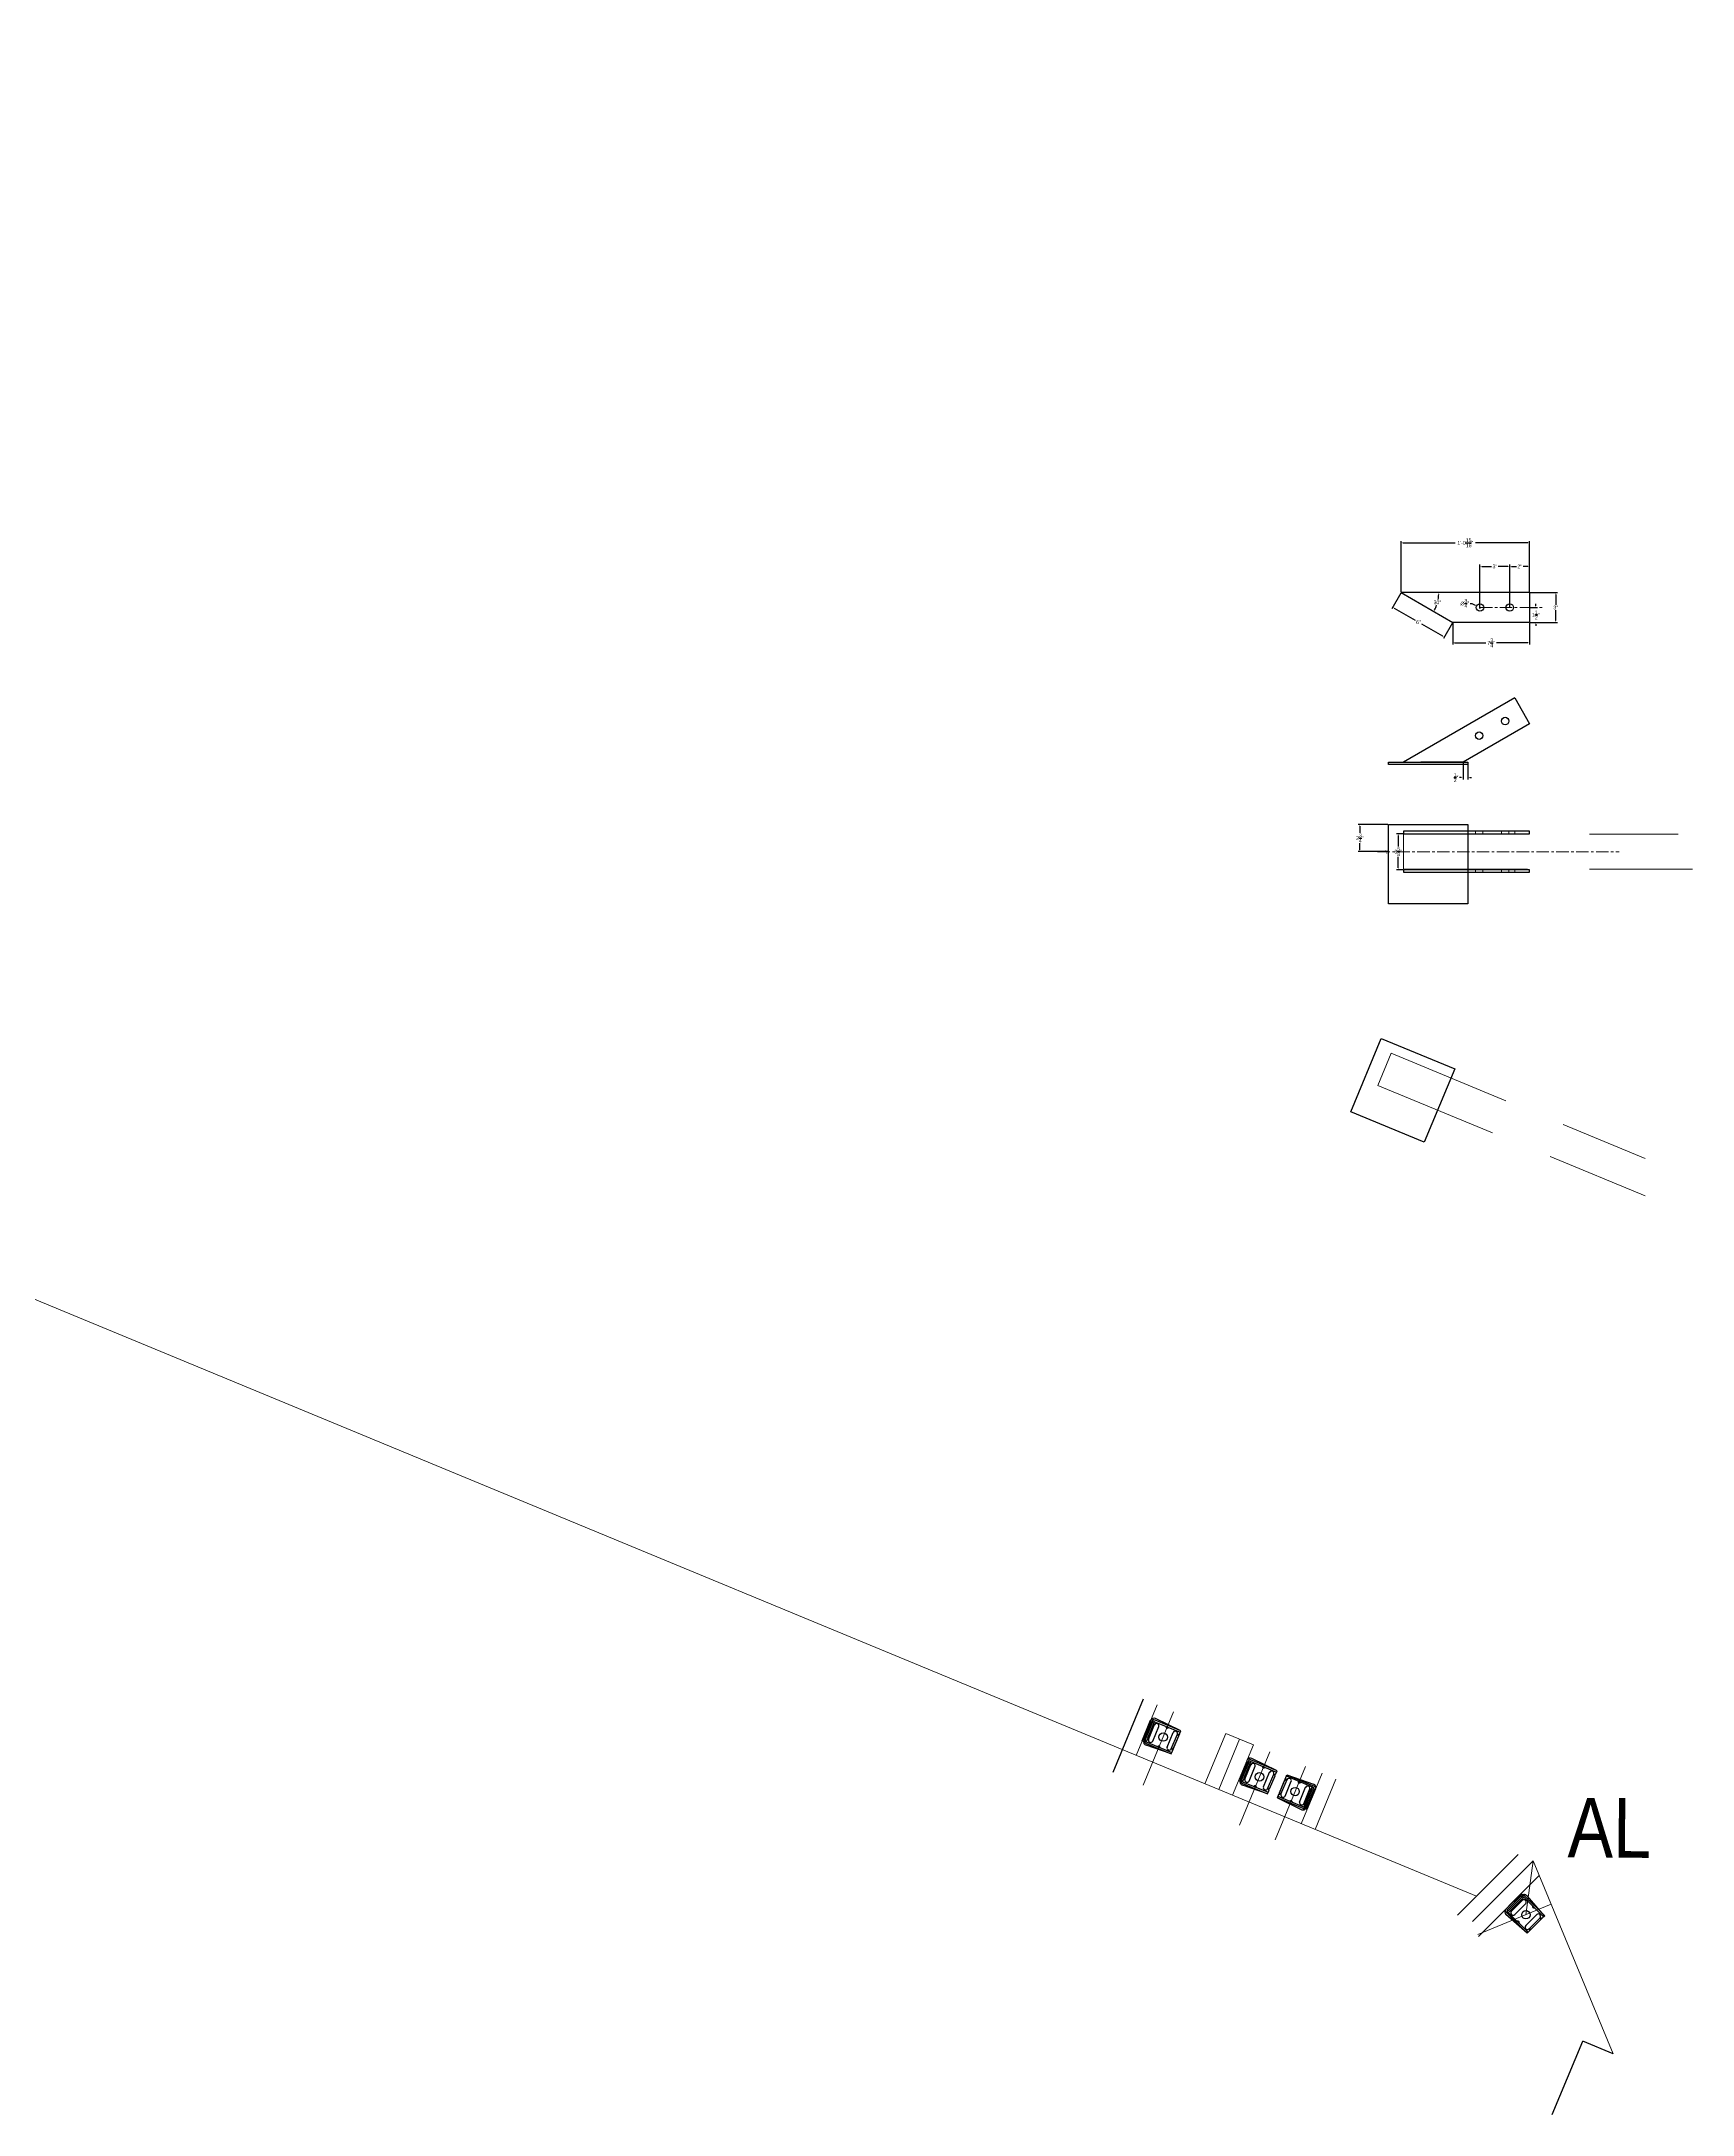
# Model space of a CAD drawing. Header units: inches. Extents: x 23376 to 25615, y 13129 to 14827.
# Drawn here: x 23868.4 to 24034.7, y 13915.4 to 14124.2 of the extents above; entities that cross this region are included whole.
import ezdxf

# ---------------------------------------------------------------- set-up
doc = ezdxf.new("R2010")
doc.units = ezdxf.units.IN
doc.header["$MEASUREMENT"] = 0
doc.linetypes.add('CENTER', pattern=[2, 1.25, -0.25, 0.25, -0.25])
doc.linetypes.add('HIDDEN', pattern=[0.375, 0.25, -0.125])
for name, color, linetype, lineweight in [('BEAMS TEXT', 3, 'Continuous', 20), ('CENTER LINE', 1, 'CENTER', 9), ('FLOOR BEAMS', 3, 'HIDDEN', 20), ('FOUNDATION', 7, 'Continuous', 30), ('STEEL', 5, 'Continuous', 20)]:
    doc.layers.add(name, color=color, linetype=linetype, lineweight=lineweight)
for name, color, linetype in [('DIMENSIONS', 3, 'Continuous'), ('DIMENSIONS @ 1', 3, 'Continuous'), ('STEEL_TEXT', 7, 'Continuous')]:
    doc.layers.add(name, color=color, linetype=linetype)
doc.styles.add('ARCHENTLTD', font='technical.ttf', dxfattribs={"height": 6})
doc.dimstyles.new('Annotative', dxfattribs={"dimscale": 0, "dimtxt": 0.18, "dimasz": 0.18, "dimexe": 0.18, "dimexo": 0.0625, "dimgap": 0.09, "dimtad": 0, "dimtih": 1, "dimtoh": 1, "dimdec": 4, "dimzin": 0, "dimdsep": 46, "dimtxsty": 'Standard', "dimcen": 0.09, "dimadec": 0, "dimazin": 0, "dimtfac": 1, "dimtdec": 4, "dimtofl": 0, "dimtmove": 0, "dimatfit": 3, "dimfxl": 1, "dimtolj": 1, "dimtzin": 0, "dimarcsym": 0})

# ---------------------------------------------------------------- blocks, each defined once
blk = doc.blocks.new('*D283')
at = {"layer": 'DIMENSIONS', "color": 0, "lineweight": -2}
for p, q in [((24005.31, 14068.77), (24005.31, 14073.91)), ((24005.49, 14073.73), (24010.75, 14073.73)), ((24018.07, 14073.73), (24012.81, 14073.73)), ((24018.25, 14068.77), (24018.25, 14073.91))]:
    blk.add_line(p, q, dxfattribs=at)
at = {"layer": 'DIMENSIONS', "color": 0}
for points in [[(24005.49, 14073.76), (24005.49, 14073.7), (24005.31, 14073.73)], [(24018.07, 14073.76), (24018.07, 14073.7), (24018.25, 14073.73)]]:
    blk.add_solid(points, dxfattribs=at)
at = {"layer": 'DIMENSIONS', "color": 0, "insert": (24011.78, 14073.73), "char_height": 0.375, "attachment_point": 5}
blk.add_mtext('\\A1;1\'-0{\\H1.000000x;\\S15/16;}"', dxfattribs=at)
blk = doc.blocks.new('*D284')
at = {"layer": 'DIMENSIONS', "color": 0, "lineweight": -2}
for p, q in [((24016.25, 14067.27), (24016.25, 14071.53)), ((24016.43, 14071.35), (24016.91, 14071.35)), ((24018.07, 14071.35), (24017.59, 14071.35)), ((24018.25, 14068.77), (24018.25, 14071.53))]:
    blk.add_line(p, q, dxfattribs=at)
at = {"layer": 'DIMENSIONS', "color": 0}
for points in [[(24016.43, 14071.38), (24016.43, 14071.32), (24016.25, 14071.35)], [(24018.07, 14071.38), (24018.07, 14071.32), (24018.25, 14071.35)]]:
    blk.add_solid(points, dxfattribs=at)
at = {"layer": 'DIMENSIONS', "color": 0, "insert": (24017.25, 14071.35), "char_height": 0.375, "attachment_point": 5}
blk.add_mtext('\\A1;2"', dxfattribs=at)
blk = doc.blocks.new('*D285')
at = {"layer": 'DIMENSIONS', "color": 0, "lineweight": -2}
for p, q in [((24013.25, 14067.27), (24013.25, 14071.53)), ((24013.43, 14071.35), (24014.41, 14071.35)), ((24016.07, 14071.35), (24015.09, 14071.35)), ((24016.25, 14067.27), (24016.25, 14071.53))]:
    blk.add_line(p, q, dxfattribs=at)
at = {"layer": 'DIMENSIONS', "color": 0}
for points in [[(24013.43, 14071.38), (24013.43, 14071.32), (24013.25, 14071.35)], [(24016.07, 14071.38), (24016.07, 14071.32), (24016.25, 14071.35)]]:
    blk.add_solid(points, dxfattribs=at)
at = {"layer": 'DIMENSIONS', "color": 0, "insert": (24014.75, 14071.35), "char_height": 0.375, "attachment_point": 5}
blk.add_mtext('\\A1;3"', dxfattribs=at)
blk = doc.blocks.new('*D286')
at = {"layer": 'DIMENSIONS', "color": 0, "lineweight": -2}
for p, q in [((24010.5, 14065.65), (24010.5, 14063.48)), ((24018.25, 14065.65), (24018.25, 14063.48)), ((24010.68, 14063.66), (24013.85, 14063.66)), ((24018.07, 14063.66), (24014.9, 14063.66))]:
    blk.add_line(p, q, dxfattribs=at)
at = {"layer": 'DIMENSIONS', "color": 0}
for points in [[(24010.68, 14063.69), (24010.68, 14063.63), (24010.5, 14063.66)], [(24018.07, 14063.69), (24018.07, 14063.63), (24018.25, 14063.66)]]:
    blk.add_solid(points, dxfattribs=at)
at = {"layer": 'DIMENSIONS', "color": 0, "insert": (24014.38, 14063.66), "char_height": 0.375, "attachment_point": 5}
blk.add_mtext('\\A1;7{\\H1.000000x;\\S3/4;}"', dxfattribs=at)
blk = doc.blocks.new('*D287')
at = {"layer": 'DIMENSIONS', "color": 0, "lineweight": -2}
for p, q in [((24018.31, 14068.71), (24021.06, 14068.71)), ((24020.88, 14068.53), (24020.88, 14067.49)), ((24018.31, 14065.71), (24021.06, 14065.71)), ((24020.88, 14065.89), (24020.88, 14066.93))]:
    blk.add_line(p, q, dxfattribs=at)
at = {"layer": 'DIMENSIONS', "color": 0}
for points in [[(24020.85, 14068.53), (24020.91, 14068.53), (24020.88, 14068.71)], [(24020.85, 14065.89), (24020.91, 14065.89), (24020.88, 14065.71)]]:
    blk.add_solid(points, dxfattribs=at)
at = {"layer": 'DIMENSIONS', "color": 0, "insert": (24020.88, 14067.21), "char_height": 0.375, "attachment_point": 5}
blk.add_mtext('\\A1;3"', dxfattribs=at)
blk = doc.blocks.new('*D288')
at = {"layer": 'DIMENSIONS', "color": 0, "lineweight": -2}
for p, q in [((24005.28, 14068.66), (24004.36, 14067.08)), ((24004.61, 14067.14), (24006.71, 14065.93)), ((24009.5, 14064.32), (24007.39, 14065.54)), ((24010.47, 14065.66), (24009.56, 14064.08))]:
    blk.add_line(p, q, dxfattribs=at)
at = {"layer": 'DIMENSIONS', "color": 0}
for points in [[(24004.63, 14067.17), (24004.6, 14067.12), (24004.45, 14067.23)], [(24009.51, 14064.35), (24009.48, 14064.3), (24009.65, 14064.23)]]:
    blk.add_solid(points, dxfattribs=at)
at = {"layer": 'DIMENSIONS', "color": 0, "insert": (24007.05, 14065.73), "char_height": 0.375, "attachment_point": 5}
blk.add_mtext('\\A1;6"', dxfattribs=at)
blk = doc.blocks.new('*D289')
at = {"layer": 'DIMENSIONS', "color": 0, "lineweight": -2}
for start, end in [(332.7199, 340.61), (349.3014, 357.2801)]:
    blk.add_arc((24005.31, 14068.71), 3.79, start, end, dxfattribs=at)
at = {"layer": 'DIMENSIONS', "color": 0}
for points in [[(24009.07, 14068.53), (24009.13, 14068.53), (24009.1, 14068.71)], [(24008.71, 14066.96), (24008.65, 14066.99), (24008.59, 14066.82)]]:
    blk.add_solid(points, dxfattribs=at)
at = {"layer": 'DIMENSIONS', "color": 0, "insert": (24008.97, 14067.73), "char_height": 0.375, "attachment_point": 5}
blk.add_mtext('\\A1;30°', dxfattribs=at)
blk = doc.blocks.new('*D290')
at = {"layer": 'DIMENSIONS', "color": 0, "lineweight": -2}
for p, q in [((24012.25, 14067.63), (24012.43, 14067.63)), ((24012.43, 14067.63), (24012.75, 14067.46)), ((24013.16, 14067.21), (24013.34, 14067.21)), ((24013.25, 14067.12), (24013.25, 14067.3))]:
    blk.add_line(p, q, dxfattribs=at)
at = {"layer": 'DIMENSIONS', "color": 0}
blk.add_solid([(24012.77, 14067.49), (24012.74, 14067.44), (24012.91, 14067.38)], dxfattribs=at)
at = {"layer": 'DIMENSIONS', "color": 0, "insert": (24011.72, 14067.63), "char_height": 0.375, "attachment_point": 5}
blk.add_mtext('\\A1;∅{\\H1.000000x;\\S3/4;}"', dxfattribs=at)
blk = doc.blocks.new('*D291')
at = {"layer": 'DIMENSIONS', "color": 0, "lineweight": -2}
for p, q in [((24018.31, 14067.21), (24019.05, 14067.21)), ((24018.87, 14067.39), (24018.87, 14067.57)), ((24018.31, 14065.71), (24019.05, 14065.71)), ((24018.87, 14065.53), (24018.87, 14065.35))]:
    blk.add_line(p, q, dxfattribs=at)
at = {"layer": 'DIMENSIONS', "color": 0}
for points in [[(24018.84, 14067.39), (24018.9, 14067.39), (24018.87, 14067.21)], [(24018.84, 14065.53), (24018.9, 14065.53), (24018.87, 14065.71)]]:
    blk.add_solid(points, dxfattribs=at)
at = {"layer": 'DIMENSIONS', "color": 0, "insert": (24018.87, 14066.46), "char_height": 0.375, "attachment_point": 5}
blk.add_mtext('\\A1;1{\\H1.000000x;\\S1/2;}"', dxfattribs=at)
blk = doc.blocks.new('*D292')
at = {"layer": 'DIMENSIONS', "color": 0, "lineweight": -2}
for p, q in [((24011.54, 14051.57), (24011.54, 14049.9)), ((24012.04, 14051.57), (24012.04, 14049.9)), ((24011.36, 14050.08), (24011.18, 14050.08)), ((24012.22, 14050.08), (24012.4, 14050.08))]:
    blk.add_line(p, q, dxfattribs=at)
at = {"layer": 'DIMENSIONS', "color": 0}
for points in [[(24011.36, 14050.11), (24011.36, 14050.05), (24011.54, 14050.08)], [(24012.22, 14050.11), (24012.22, 14050.05), (24012.04, 14050.08)]]:
    blk.add_solid(points, dxfattribs=at)
at = {"layer": 'DIMENSIONS', "color": 0, "insert": (24010.84, 14050.08), "char_height": 0.375, "attachment_point": 5}
blk.add_mtext('\\A1;{\\H1.000000x;\\S1/2;}"', dxfattribs=at)
blk = doc.blocks.new('*D293')
at = {"layer": 'DIMENSIONS', "color": 0, "lineweight": -2}
for p, q in [((24003.98, 14045.37), (24000.97, 14045.37)), ((24001.15, 14045.19), (24001.15, 14044.52)), ((24003.98, 14042.62), (24000.97, 14042.62)), ((24001.15, 14042.8), (24001.15, 14043.46))]:
    blk.add_line(p, q, dxfattribs=at)
at = {"layer": 'DIMENSIONS', "color": 0}
for points in [[(24001.12, 14045.19), (24001.18, 14045.19), (24001.15, 14045.37)], [(24001.12, 14042.8), (24001.18, 14042.8), (24001.15, 14042.62)]]:
    blk.add_solid(points, dxfattribs=at)
at = {"layer": 'DIMENSIONS', "color": 0, "insert": (24001.15, 14043.99), "char_height": 0.375, "attachment_point": 5}
blk.add_mtext('\\A1;2{\\H1.000000x;\\S3/4;}"', dxfattribs=at)
blk = doc.blocks.new('*D294')
at = {"layer": 'DIMENSIONS', "color": 0, "lineweight": -2}
for p, q in [((24005.48, 14044.43), (24004.83, 14044.43)), ((24005.01, 14044.25), (24005.01, 14043.14)), ((24005.01, 14040.98), (24005.01, 14042.09)), ((24005.48, 14040.8), (24004.83, 14040.8))]:
    blk.add_line(p, q, dxfattribs=at)
at = {"layer": 'DIMENSIONS', "color": 0}
for points in [[(24004.98, 14044.25), (24005.04, 14044.25), (24005.01, 14044.43)], [(24004.98, 14040.98), (24005.04, 14040.98), (24005.01, 14040.8)]]:
    blk.add_solid(points, dxfattribs=at)
at = {"layer": 'DIMENSIONS', "color": 0, "insert": (24005.01, 14042.62), "char_height": 0.375, "attachment_point": 5}
blk.add_mtext('\\A1;3{\\H1.000000x;\\S5/8;}"', dxfattribs=at)

msp = doc.modelspace()

# ---------------------------------------------------------------- linework, layer by layer
for p, q in [((23979.22085, 13953.06377), (23980.0822, 13955.14325)), ((23979.43156, 13953.20926), (23980.1774, 13955.00987)), ((23979.54336, 13953.11598), (23980.30656, 13954.95851)), ((23980.38455, 13954.78357), (23979.78048, 13953.32522)), ((23979.86373, 13953.20533), (23980.47972, 13954.69248)), ((23980.30736, 13954.95818), (23980.17933, 13955.01121)), ((23980.29463, 13953.01831), (23980.91365, 13954.51274)), ((23980.52779, 13955.13376), (23980.30649, 13955.22543)), ((23980.42079, 13955.02008), (23980.32006, 13955.06181)), ((23980.44683, 13954.93395), (23980.37617, 13954.76335)), ((23980.41802, 13955.02192), (23983.06401, 13953.92592)), ((23980.45399, 13954.93277), (23980.47803, 13954.99079)), ((23983.11911, 13954.06077), (23980.52946, 13955.13343)), ((23983.11727, 13954.05451), (23980.55768, 13955.30428)), ((23979.34778, 13953.00909), (23979.22195, 13953.06122)), ((23979.42931, 13953.20592), (23979.34778, 13953.00909)), ((23979.56885, 13952.81431), (23982.15849, 13951.74165)), ((23979.63006, 13952.96575), (23982.22165, 13951.89228)), ((23979.67889, 13953.0615), (23979.63683, 13952.95996)), ((23982.16072, 13951.74519), (23979.64829, 13952.61355)), ((23979.78424, 13953.3343), (23979.67746, 13953.07652)), ((23981.7358, 13952.4299), (23982.35179, 13953.91704)), ((23982.1667, 13952.24287), (23982.78572, 13953.7373)), ((23982.28867, 13952.05408), (23983.0076, 13953.78974)), ((23982.36691, 13952.24481), (23982.90661, 13953.54776)), ((23982.97078, 13953.70268), (23983.11911, 13954.06077)), ((23982.15849, 13951.74165), (23982.30768, 13952.1018)), ((23989.13229, 13949.19108), (23989.87813, 13950.99169)), ((23989.2441, 13949.0978), (23990.0073, 13950.94033)), ((23990.08528, 13950.7654), (23989.48121, 13949.30705)), ((23989.56446, 13949.18716), (23990.18046, 13950.6743)), ((23990.00809, 13950.94), (23989.88007, 13950.99303)), ((23989.99537, 13949.00013), (23990.61438, 13950.49456)), ((23990.22853, 13951.11559), (23990.00723, 13951.20725)), ((23990.12152, 13951.00191), (23990.02079, 13951.04363)), ((23990.14757, 13950.91577), (23990.07691, 13950.74518)), ((23990.11876, 13951.00374), (23992.76474, 13949.90774)), ((23990.15473, 13950.91459), (23990.17876, 13950.97261)), ((23992.81984, 13950.04259), (23990.2302, 13951.11526)), ((23992.81801, 13950.03633), (23990.25842, 13951.28611)), ((23989.04852, 13948.99092), (23988.92268, 13949.04304)), ((23989.13005, 13949.18774), (23989.04852, 13948.99092)), ((23989.26959, 13948.79613), (23991.85923, 13947.72347)), ((23989.3308, 13948.94758), (23991.92238, 13947.87411)), ((23989.37963, 13949.04333), (23989.33757, 13948.94178)), ((23991.86146, 13947.72701), (23989.34903, 13948.59537)), ((23989.48498, 13949.31613), (23989.3782, 13949.05834)), ((23991.43653, 13948.41172), (23992.05253, 13949.89886)), ((23991.86744, 13948.22469), (23992.48645, 13949.71913)), ((23992.06765, 13948.22663), (23992.60735, 13949.52958)), ((23992.67152, 13949.68451), (23992.81984, 13950.04259)), ((23992.97785, 13947.62648), (23993.69678, 13949.36214)), ((23993.05739, 13947.81667), (23993.59709, 13949.11962)), ((23993.19759, 13947.67373), (23993.8166, 13949.16816)), ((23993.63453, 13947.50128), (23994.25052, 13948.98842)), ((23993.66126, 13949.27454), (23993.80958, 13949.63263)), ((23996.39917, 13948.40231), (23993.75319, 13949.49831)), ((23993.80645, 13949.6269), (23996.50008, 13948.70072)), ((23993.80958, 13949.63263), (23996.39923, 13948.55996)), ((23995.06966, 13946.89829), (23995.68867, 13948.39272)), ((23995.5066, 13946.72584), (23996.12259, 13948.21299)), ((23996.25431, 13948.2101), (23995.65024, 13946.75175)), ((23995.66995, 13946.43613), (23996.43315, 13948.27866)), ((23995.81497, 13946.42303), (23996.5608, 13948.22364)), ((23995.86108, 13946.17116), (23996.72243, 13948.25064)), ((23996.3166, 13948.36048), (23996.24593, 13948.18988)), ((23996.3107, 13948.3647), (23996.33473, 13948.42273)), ((23996.39592, 13948.40297), (23996.49665, 13948.36124)), ((23996.40064, 13948.55901), (23996.62194, 13948.46735)), ((23996.43236, 13948.27899), (23996.56038, 13948.22596)), ((23991.85923, 13947.72347), (23992.00841, 13948.08362)), ((23992.84897, 13947.31351), (23992.99815, 13947.67366)), ((23995.43861, 13946.24084), (23992.84897, 13947.31351)), ((23992.8499, 13947.31759), (23995.24048, 13946.15505)), ((23995.50242, 13946.39121), (23992.91083, 13947.46468)), ((23995.5356, 13946.49344), (23995.49354, 13946.3919)), ((23995.654, 13946.76083), (23995.54722, 13946.50305)), ((23995.81419, 13946.41908), (23995.73266, 13946.22225)), ((23995.73266, 13946.22225), (23995.8585, 13946.17013)), ((24017.41811, 13937.65649), (24015.82655, 13936.06493)), ((24016.00583, 13935.65688), (24015.83646, 13935.82626)), ((24016.08369, 13935.92773), (24015.98571, 13936.02572)), ((24017.36433, 13937.40614), (24015.9862, 13936.02802)), ((24016.06991, 13935.79924), (24015.99281, 13935.87634)), ((24017.9888, 13933.67344), (24016.00678, 13935.65546)), ((24016.06716, 13935.8011), (24018.0923, 13933.77595)), ((24017.4933, 13937.33855), (24016.08309, 13935.92834)), ((24016.16329, 13935.80198), (24016.11888, 13935.75757)), ((24016.15946, 13935.80814), (24016.29002, 13935.93871)), ((24016.27455, 13935.92323), (24017.39072, 13937.03941)), ((24017.53334, 13937.00837), (24016.39513, 13935.87016)), ((24017.87103, 13936.68184), (24016.72724, 13935.53805)), ((24017.36656, 13937.4095), (24017.5172, 13937.56014)), ((24017.38377, 13937.03246), (24017.58107, 13937.22976)), ((24017.5172, 13937.56014), (24017.42089, 13937.65645)), ((24017.59549, 13937.23418), (24017.67321, 13937.3119)), ((24017.66527, 13937.31594), (24019.64878, 13935.33242)), ((24017.78176, 13937.43044), (24019.76378, 13935.44842)), ((24019.76136, 13935.445), (24017.99764, 13937.43388)), ((24017.99389, 13933.67753), (24015.85973, 13935.56401)), ((24018.96616, 13935.57555), (24017.82795, 13934.43734)), ((24018.26287, 13933.9475), (24017.9888, 13933.67344)), ((24019.30385, 13935.24902), (24018.16006, 13934.10523)), ((24019.52495, 13935.20859), (24018.19653, 13933.88017)), ((24019.37868, 13935.06331), (24018.38144, 13934.06608)), ((24019.76378, 13935.44842), (24019.48813, 13935.17277))]:
    msp.add_line(p, q)
for centre in [(23981.34625, 13953.44394), (23991.04699, 13949.42576), (23994.62702, 13947.94286), (24017.88024, 13935.54739)]:
    msp.add_circle(centre, 0.42938)
for centre, radius, start, end in [((23980.25042, 13955.03895), 0.19473, 73.2640554, 164.3558576), ((23980.40354, 13955.01158), 0.33081, 62.2271098, 152.8334087), ((23980.27984, 13954.95084), 0.11803, 70.0789286, 157.7154334), ((23980.33449, 13954.70566), 0.09234, 258.1766562, 56.8233438), ((23980.38517, 13954.96208), 0.06774, 335.4708992, 73.6033548), ((23980.68539, 13954.57535), 0.23485, 336.9979927, 158.0020073), ((23981.76337, 13954.50757), 0.16042, 179.3358908, 321.674648), ((23979.73824, 13952.9671), 0.36481, 156.6956208, 255.7263497), ((23979.83595, 13953.13028), 0.41361, 169.4628377, 229.5425005), ((23979.66727, 13953.08503), 0.12913, 169.5422177, 252.1592873), ((23979.61621, 13953.11381), 0.07342, 179.4341662, 328.8746839), ((23979.73359, 13953.25497), 0.09234, 258.1766562, 56.8233438), ((23980.09333, 13953.14599), 0.23838, 167.3865312, 327.6134688), ((23980.87901, 13952.39022), 0.15198, 358.2209144, 136.7790856), ((23981.9654, 13952.37055), 0.23838, 167.3865312, 327.6134688), ((23982.55747, 13953.79991), 0.23485, 336.9979927, 158.0020073), ((23982.93096, 13953.62956), 0.08503, 61.3611199, 253.6388801), ((23982.32483, 13952.17859), 0.08011, 57.5605185, 257.4394815), ((23989.95115, 13951.02077), 0.19473, 73.2640554, 164.3558576), ((23990.10427, 13950.9934), 0.33081, 62.2271098, 152.8334087), ((23989.98057, 13950.93266), 0.11803, 70.0789286, 157.7154334), ((23990.03523, 13950.68748), 0.09234, 258.1766562, 56.8233438), ((23990.08591, 13950.94391), 0.06774, 335.4708992, 73.6033548), ((23990.38613, 13950.55717), 0.23485, 336.9979927, 158.0020073), ((23991.4641, 13950.48939), 0.16042, 179.3358908, 321.674648), ((23989.43898, 13948.94892), 0.36481, 156.6956208, 255.7263497), ((23989.53669, 13949.11211), 0.41361, 169.4628377, 229.5425005), ((23989.368, 13949.06685), 0.12913, 169.5422177, 252.1592873), ((23989.31694, 13949.09563), 0.07342, 179.4341662, 328.8746839), ((23989.43433, 13949.23679), 0.09234, 258.1766562, 56.8233438), ((23989.79407, 13949.12781), 0.23838, 167.3865312, 327.6134688), ((23990.57975, 13948.37204), 0.15198, 358.2209144, 136.7790856), ((23991.66614, 13948.35238), 0.23838, 167.3865312, 327.6134688), ((23992.02557, 13948.16041), 0.08011, 57.5605185, 257.4394815), ((23992.2582, 13949.78174), 0.23485, 336.9979927, 158.0020073), ((23992.6317, 13949.61138), 0.08503, 61.3611199, 253.6388801), ((23993.63771, 13949.19468), 0.08503, 241.3611199, 73.6388801), ((23994.02227, 13949.05103), 0.23485, 336.9979927, 158.0020073), ((23995.08417, 13948.98991), 0.16042, 173.325352, 315.6641092), ((23995.89434, 13948.2756), 0.23485, 336.9979927, 158.0020073), ((23996.23461, 13948.11961), 0.09234, 78.1766562, 236.8233438), ((23996.38009, 13948.33677), 0.06774, 61.3966452, 159.5291008), ((23996.44662, 13948.25433), 0.11803, 337.2845666, 64.9210714), ((23996.40211, 13948.38475), 0.33081, 342.1665913, 72.7728902), ((23996.52973, 13948.29583), 0.19473, 330.6441424, 61.7359446), ((23993.04032, 13947.74009), 0.08011, 237.5605185, 77.4394815), ((23993.43021, 13947.62167), 0.23838, 167.3865312, 327.6134688), ((23994.21231, 13946.86738), 0.15198, 358.2209144, 136.7790856), ((23995.30228, 13946.84624), 0.23838, 167.3865312, 327.6134688), ((23995.42688, 13946.46865), 0.36481, 239.2736503, 338.3043792), ((23995.47317, 13946.65313), 0.41361, 265.4574995, 325.5371623), ((23995.56045, 13946.50186), 0.12913, 242.8407127, 325.4577823), ((23995.63372, 13946.66892), 0.09234, 78.1766562, 236.8233438), ((23995.61691, 13946.4861), 0.07342, 166.1253161, 315.5658338), ((24016.07116, 13935.81844), 0.33081, 139.6665913, 230.2728902), ((24015.98728, 13935.94943), 0.19473, 128.1441424, 219.2359446), ((24016.07995, 13935.95596), 0.11803, 134.7845666, 222.4210714), ((24016.10986, 13935.85434), 0.06774, 218.8966452, 317.0291008), ((24016.32737, 13935.9993), 0.09234, 235.6766562, 34.3233438), ((24016.58205, 13935.72497), 0.23485, 134.4979927, 315.5020073), ((24017.59205, 13937.06276), 0.41361, 62.9574995, 123.0371623), ((24017.43769, 13937.10961), 0.09234, 235.6766562, 34.3233438), ((24017.70542, 13937.21548), 0.36481, 36.7736503, 135.8043792), ((24017.52318, 13937.27208), 0.07342, 323.6253161, 113.0658338), ((24017.56931, 13937.23592), 0.12913, 40.3407127, 122.9577823), ((24017.67604, 13936.81896), 0.23838, 324.8865312, 125.1134688), ((24018.67494, 13936.38231), 0.15198, 155.7209144, 294.2790856), ((24019.10886, 13935.38614), 0.23838, 324.8865312, 125.1134688), ((24017.05719, 13934.75499), 0.16042, 330.825352, 113.1641092), ((24018.01487, 13934.29215), 0.23485, 134.4979927, 315.5020073), ((24018.31519, 13934.01227), 0.08503, 38.8611199, 231.1388801), ((24019.42375, 13935.12753), 0.08011, 35.0605185, 234.9394815)]:
    msp.add_arc(centre, radius, start, end)
at = {"layer": 'CENTER LINE'}
msp.add_line((24013.24772, 14067.21001), (24019.49645, 14067.21001), dxfattribs=at)
at = {"layer": 'CENTER LINE', "lineweight": 9}
msp.add_line((24002.93579, 14042.61554), (24027.25996, 14042.61554), dxfattribs=at)
at = {"layer": 'FLOOR BEAMS', "color": 3, "lineweight": 9, "ltscale": 50}
for p, q in [((24005.54207, 14044.36554), (24005.54213, 14040.86554)), ((24004.31676, 14022.31224), (24002.97743, 14019.07864))]:
    msp.add_line(p, q, dxfattribs=at)
at = {"layer": 'FLOOR BEAMS', "lineweight": 9, "ltscale": 50}
for p, q in [((24005.54207, 14044.36554), (24033.20339, 14044.36554)), ((24005.54213, 14040.86554), (24034.65314, 14040.86554)), ((24004.31676, 14022.31224), (24029.8725, 14011.72671)), ((24002.97743, 14019.07864), (24029.8725, 14007.93833))]:
    msp.add_line(p, q, dxfattribs=at)
at = {"layer": 'FOUNDATION', "lineweight": 9}
for p, q in [((24012.89364, 13937.4), (23561.85891, 14124.2247)), ((23979.33828, 13957.25225), (23977.23352, 13952.17091)), ((23980.7241, 13956.67822), (23978.61934, 13951.59688)), ((23987.65319, 13953.80809), (23985.54844, 13948.72676)), ((23989.03901, 13953.23407), (23986.93425, 13948.15273)), ((23987.65319, 13953.80809), (23990.42483, 13952.66004)), ((23990.42483, 13952.66004), (23988.32007, 13947.57871)), ((23997.35393, 13949.78992), (23995.24917, 13944.70858)), ((23998.73975, 13949.21589), (23996.63499, 13944.13456)), ((24010.98022, 13935.48659), (24017.10316, 13941.60952)), ((24012.48022, 13934.86526), (24018.60316, 13940.9882)), ((24012.48022, 13934.86526), (24018.60316, 13940.9882)), ((24018.60316, 13940.9882), (24026.65737, 13921.5436)), ((24013.10154, 13933.36526), (24019.22448, 13939.4882))]:
    msp.add_line(p, q, dxfattribs=at)
at = {"layer": 'FOUNDATION', "lineweight": 30}
for p, q in [((23979.33828, 13957.25225), (23976.27681, 13949.86121)), ((24020.53444, 13915.42067), (24023.59591, 13922.8117)), ((24026.65737, 13921.5436), (24023.59591, 13922.8117))]:
    msp.add_line(p, q, dxfattribs=at)
at = {"layer": 'FOUNDATION', "color": 6, "lineweight": 9}
for p, q in [((23982.39863, 13955.98461), (23979.33716, 13948.59357)), ((23992.09936, 13951.96643), (23989.0379, 13944.57539)), ((23995.6794, 13950.48353), (23992.61793, 13943.0925)), ((24017.88024, 13935.54739), (24018.60316, 13940.9882)), ((24020.42091, 13936.59977), (24013.02987, 13933.5383))]:
    msp.add_line(p, q, dxfattribs=at)
at = {"layer": 'STEEL', "lineweight": 30}
for p, q in [((24018.24742, 14068.71188), (24005.30863, 14068.71188)), ((24005.30863, 14068.71188), (24010.50478, 14065.71188)), ((24018.24742, 14068.71188), (24018.24742, 14065.71188)), ((24018.24742, 14065.71188), (24010.50478, 14065.71188)), ((24016.74742, 14058.10414), (24005.5421, 14051.63475)), ((24016.74742, 14058.10414), (24018.24742, 14055.50607)), ((24018.24742, 14055.50607), (24011.5421, 14051.63475)), ((24004.0421, 14051.63475), (24012.0421, 14051.63475)), ((24004.0421, 14051.38475), (24004.0421, 14051.63475)), ((24012.0421, 14051.38475), (24004.0421, 14051.38475)), ((24011.5421, 14051.63475), (24007.29946, 14051.63475)), ((24012.0421, 14051.63475), (24012.0421, 14051.38475)), ((24004.0421, 14037.36554), (24004.0421, 14045.36554)), ((24004.0421, 14045.36554), (24012.0421, 14045.36554)), ((24018.24742, 14044.67804), (24005.5421, 14044.67804)), ((24005.5421, 14044.67804), (24005.5421, 14044.42804)), ((24005.5421, 14044.42804), (24018.24742, 14044.42804)), ((24012.0421, 14045.36554), (24012.0421, 14037.36554)), ((24018.24742, 14044.42804), (24018.24742, 14044.67804)), ((24018.24742, 14040.80304), (24005.5421, 14040.80304)), ((24005.5421, 14040.80304), (24005.5421, 14040.55304)), ((24005.5421, 14040.55304), (24018.24742, 14040.55304)), ((24018.24742, 14040.55304), (24018.24742, 14040.80304)), ((24012.0421, 14037.36554), (24004.0421, 14037.36554)), ((24000.25222, 14016.41908), (24003.31369, 14023.81012)), ((24003.31369, 14023.81012), (24010.70472, 14020.74865)), ((24010.70472, 14020.74865), (24007.64325, 14013.35761)), ((24007.64325, 14013.35761), (24000.25222, 14016.41908))]:
    msp.add_line(p, q, dxfattribs=at)
at = {"layer": 'STEEL', "lineweight": 9}
for p, q in [((24005.5421, 14044.42804), (24012.0421, 14044.42804)), ((24012.79349, 14044.67804), (24012.79349, 14044.42804)), ((24013.54349, 14044.67804), (24013.54349, 14044.42804)), ((24015.40784, 14044.67804), (24015.40784, 14044.42804)), ((24016.15784, 14044.67804), (24016.15784, 14044.42804)), ((24016.74742, 14044.67804), (24016.74742, 14044.42804)), ((24005.5421, 14040.80304), (24012.0421, 14040.80304)), ((24005.5421, 14040.55304), (24012.0421, 14040.55304)), ((24012.79349, 14040.80304), (24012.79349, 14040.55304)), ((24013.54349, 14040.80304), (24013.54349, 14040.55304)), ((24015.40784, 14040.80304), (24015.40784, 14040.55304)), ((24016.15784, 14040.80304), (24016.15784, 14040.55304)), ((24016.74742, 14040.80304), (24016.74742, 14040.55304))]:
    msp.add_line(p, q, dxfattribs=at)
at = {"layer": 'STEEL', "lineweight": 30}
for centre in [(24013.24772, 14067.21001), (24016.24754, 14067.21001), (24013.16849, 14054.30364), (24015.78284, 14055.7751)]:
    msp.add_circle(centre, 0.375, dxfattribs=at)

# ---------------------------------------------------------------- texts
at = {"layer": 'BEAMS TEXT', "linetype": 'Continuous', "lineweight": 9, "insert": (24026.21698, 13934.29558), "char_height": 6, "attachment_point": 5, "rotation": 359.6375, "style": 'ARCHENTLTD'}
msp.add_mtext('AL \\P\\P  ', dxfattribs=at)
at = {"layer": 'STEEL_TEXT', "char_height": 0.2, "width": 0.6997181, "attachment_point": 3}
for s, insert in [('C', (24003.84396, 14042.74277)), ('L', (24003.94288, 14042.61554))]:
    msp.add_mtext(s, dxfattribs=dict(at, insert=insert))

# ---------------------------------------------------------------- dimensions: what is measured, and where the dimension line sits
at = {"layer": 'DIMENSIONS @ 1'}
for base, p1, p2, override, picture, middle in [((24005.30863, 14073.72585), (24018.24742, 14068.71188), (24005.30863, 14068.71188), {"dimscale": 1, "dimtxt": 0.375, "dimlunit": 4, "dimtix": 0, "dimtofl": 0, "dimtmove": 0, "dimatfit": 3}, '*D283', (24011.77802, 14073.72585)), ((24013.24772, 14071.34931), (24016.24754, 14067.21001), (24013.24772, 14067.21001), {"dimscale": 1, "dimtxt": 0.375, "dimlunit": 4, "dimtix": 0, "dimtofl": 0, "dimtmove": 1, "dimatfit": 3}, '*D285', (24014.74763, 14071.34931)), ((24016.24754, 14071.34931), (24018.24742, 14068.71188), (24016.24754, 14067.21001), {"dimscale": 1, "dimtxt": 0.375, "dimlunit": 4, "dimtix": 0, "dimtofl": 0, "dimtmove": 0, "dimatfit": 3}, '*D284', (24017.24748, 14071.34931)), ((24010.50478, 14063.65886), (24018.24742, 14065.71188), (24010.50478, 14065.71188), {"dimscale": 1, "dimtxt": 0.375, "dimlunit": 4, "dimtix": 0, "dimtofl": 0, "dimtmove": 0, "dimatfit": 3}, '*D286', (24014.3761, 14063.65886)), ((24011.5421, 14050.08312), (24012.0421, 14051.63475), (24011.5421, 14051.63475), {"dimscale": 1, "dimtxt": 0.375, "dimlunit": 4, "dimtix": 0, "dimtofl": 0, "dimtmove": 0, "dimatfit": 3}, '*D292', (24010.8421, 14050.08312))]:
    dim = msp.add_linear_dim(base=base, p1=p1, p2=p2, dimstyle='Annotative', override=override, dxfattribs=at)
    dim.commit()
    dim.dimension.update_dxf_attribs({"geometry": picture, "text_midpoint": middle})
dim = msp.add_aligned_dim(p1=(24005.30863, 14068.71188), p2=(24010.50478, 14065.71188), distance=-1.70749, dimstyle='Annotative', override={"dimscale": 1, "dimtxt": 0.375, "dimlunit": 4, "dimtix": 0, "dimtofl": 0, "dimtmove": 0, "dimatfit": 3}, dxfattribs=at)
dim.commit()
dim.dimension.update_dxf_attribs({"geometry": '*D288', "text_midpoint": (24007.05296, 14065.73315)})
dim = msp.add_angular_dim_2l(base=(24008.87212, 14067.41487), line1=((24005.30863, 14068.71188), (24010.50478, 14065.71188)), line2=((24018.24742, 14068.71188), (24005.30863, 14068.71188)), dimstyle='Annotative', override={"dimscale": 1, "dimtxt": 0.375, "dimlunit": 4, "dimtix": 0, "dimtofl": 0, "dimtmove": 0, "dimatfit": 3}, dxfattribs=at)
dim.commit()
dim.dimension.update_dxf_attribs({"geometry": '*D289', "text_midpoint": (24008.9716, 14067.73039)})
dim = msp.add_diameter_dim_2p(p1=(24013.58112, 14067.03833), p2=(24012.91432, 14067.38168), dimstyle='Annotative', override={"dimscale": 1, "dimtxt": 0.375, "dimlunit": 4, "dimtix": 0, "dimtofl": 0, "dimtmove": 0, "dimatfit": 3}, dxfattribs=at)
dim.commit()
dim.dimension.update_dxf_attribs({"geometry": '*D290', "text_midpoint": (24011.72388, 14067.63036), "dimtype": 163})
for base, p1, p2, picture, middle in [((24018.87376, 14067.21001), (24018.24742, 14065.71188), (24018.24742, 14067.21001), '*D291', (24018.87376, 14066.46094)), ((24020.88277, 14065.71188), (24018.24742, 14068.71188), (24018.24742, 14065.71188), '*D287', (24020.88277, 14067.21188)), ((24001.15134, 14042.61554), (24004.0421, 14045.36554), (24004.0421, 14042.61554), '*D293', (24001.15134, 14043.99054)), ((24005.00653, 14040.80304), (24005.5421, 14044.42804), (24005.5421, 14040.80304), '*D294', (24005.00653, 14042.61554))]:
    dim = msp.add_linear_dim(base=base, p1=p1, p2=p2, angle=90, dimstyle='Annotative', override={"dimscale": 1, "dimtxt": 0.375, "dimlunit": 4, "dimtix": 0, "dimtofl": 0, "dimtmove": 0, "dimatfit": 3}, dxfattribs=at)
    dim.commit()
    dim.dimension.update_dxf_attribs({"geometry": picture, "text_midpoint": middle})

doc.saveas('drawing.dxf')
